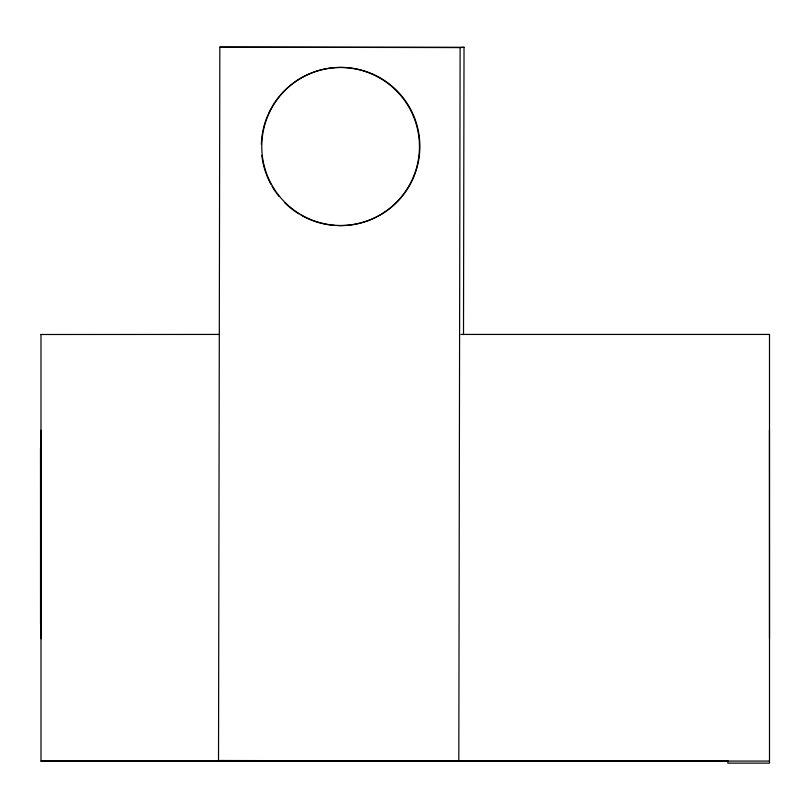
<?xml version="1.0" encoding="UTF-8"?>
<svg xmlns="http://www.w3.org/2000/svg" width="810" height="810" viewBox="0 0 810 810"><rect width="100%" height="100%" fill="white"/><g stroke="black" fill="none" stroke-linecap="round" stroke-linejoin="round"><path stroke-width="1.21" d="M463.502 334.591L464.029 47.304L219.834 47.142L218.518 760.499L462.712 761.076L417.363 760.995M458.814 760.944L460.12 47.587L464.029 47.304M40.986 334.5L219.318 334.429M460.89 334.429L769.5 334.429L769.5 763.141L727.866 763.141L727.866 760.843M40.996 761.086L769.5 761.076M727.866 761.147L40.996 761.147L40.986 334.439M219.834 47.142L460.12 47.587M769.449 430.069L769.5 638.574M40.945 430.221L40.986 638.715M40.5 448.062L40.54 624.054M280.169 95.347A79.056 79.056 0 0 1 412.847 114.939A79.056 79.056 0 0 1 337 225.555M334.56 225.413A79.056 79.056 0 0 1 301.107 215.177M299.001 213.931A79.056 79.056 0 0 1 284.695 202.672M278.954 196.324A79.056 79.056 0 0 1 276.018 192.466M275.329 191.474A79.056 79.056 0 0 1 272.069 186.34M270.874 184.214A79.056 79.056 0 0 1 266.763 175.365M266.338 174.241A79.056 79.056 0 0 1 261.822 155.328M261.367 144.403A79.056 79.056 0 0 1 262.42 133.508M262.632 132.314A79.056 79.056 0 0 1 267.968 114.868M268.454 113.775A79.056 79.056 0 0 1 279.399 96.268M290.527 207.431A79.056 79.056 0 0 0 418.79 159.499A79.056 79.056 0 0 0 313.146 72.384A79.056 79.056 0 0 0 290.527 207.431"/></g></svg>
